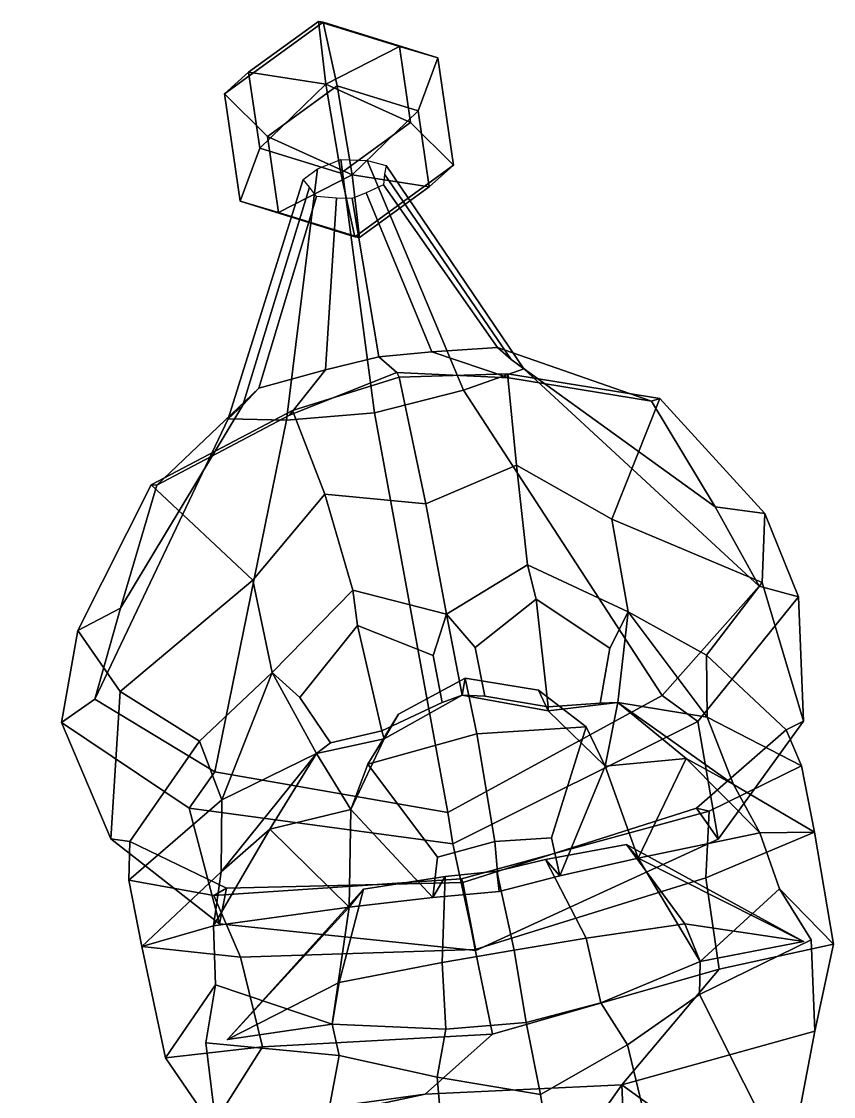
# Model space of a CAD drawing. Extents: x -152 to 137, y -213 to 355.
# Drawn here: x -84.1 to 60.2, y 163.6 to 354.7 of the extents above; entities that cross this region are included whole.
import ezdxf

# ---------------------------------------------------------------- set-up
doc = ezdxf.new("R2010")
doc.units = 0

msp = doc.modelspace()

# ---------------------------------------------------------------- linework, layer by layer
for p in [(54.844517, 191.165833, 48.962585), (-47.550278, 173.742249, 54.356091)]:
    msp.add_point(p)
for points in [[(-43.769539, 345.640961, -49.804871), (-48.061405, 341.784668, -35.040688), (-30.510862, 354.549225, -31.742382), (-31.359451, 354.666901, -47.472595)], [(-40.435551, 334.228271, -23.377949), (-28.025465, 343.254242, -21.04567), (-30.510862, 354.549225, -31.742382), (-48.061405, 341.784668, -35.040688)], [(-30.074148, 343.53833, -59.021774), (-43.769539, 345.640961, -49.804871), (-31.359451, 354.666901, -47.472595)], [(-16.97352, 350.200592, -51.216316), (-31.359451, 354.666901, -47.472595), (-30.510862, 354.549225, -31.742382), (-10.166118, 348.232971, -37.036774)], [(-30.074148, 343.53833, -59.021774), (-31.359451, 354.666901, -47.472595), (-16.97352, 350.200592, -51.216316)], [(-13.639529, 338.787933, -24.789392), (-10.166118, 348.232971, -37.036774), (-30.510862, 354.549225, -31.742382), (-28.025465, 343.254242, -21.04567)], [(-14.997722, 336.708435, -57.292267), (-30.074148, 343.53833, -59.021774), (-16.97352, 350.200592, -51.216316)], [(-7.371908, 329.1521, -45.629498), (-14.997722, 336.708435, -57.292267), (-16.97352, 350.200592, -51.216316), (-10.166118, 348.232971, -37.036774)], [(-7.371908, 329.1521, -45.629498), (-10.166118, 348.232971, -37.036774), (-13.639529, 338.787933, -24.789392), (-11.663732, 325.295776, -30.865341)], [(-45.267197, 322.703796, -43.633411), (-48.061405, 341.784668, -35.040688), (-43.769539, 345.640961, -49.804871), (-41.793739, 332.148804, -55.880821)], [(-41.793739, 332.148804, -55.880821), (-43.769539, 345.640961, -49.804871), (-30.074148, 343.53833, -59.021774)], [(-27.407848, 327.682526, -59.624519), (-41.793739, 332.148804, -55.880821), (-30.074148, 343.53833, -59.021774)], [(-25.359165, 327.398376, -21.648445), (-28.025465, 343.254242, -21.04567), (-40.435551, 334.228271, -23.377949)], [(-27.407848, 327.682526, -59.624519), (-30.074148, 343.53833, -59.021774), (-14.997722, 336.708435, -57.292267)], [(-25.359165, 327.398376, -21.648445), (-13.639529, 338.787933, -24.789392), (-28.025465, 343.254242, -21.04567)], [(-45.267197, 322.703796, -43.633411), (-38.459751, 320.736145, -29.453897), (-40.435551, 334.228271, -23.377949), (-48.061405, 341.784668, -35.040688)], [(-11.663732, 325.295776, -30.865341), (-13.639529, 338.787933, -24.789392), (-25.359165, 327.398376, -21.648445)], [(-24.922455, 316.387573, -48.927792), (-27.407848, 327.682526, -59.624519), (-14.997722, 336.708435, -57.292267), (-7.371908, 329.1521, -45.629498)], [(-38.459751, 320.736145, -29.453897), (-25.359165, 327.398376, -21.648445), (-40.435551, 334.228271, -23.377949)], [(-24.922455, 316.387573, -48.927792), (-45.267197, 322.703796, -43.633411), (-41.793739, 332.148804, -55.880821), (-27.407848, 327.682526, -59.624519)], [(-31.502594, 328.465668, -48.410187), (-27.374453, 330.15918, -50.797066), (-21.392214, 285.109314, -83.757599), (-37.006886, 283.792938, -76.488297)], [(-22.697882, 329.963867, -48.873962), (-5.561489, 289.143707, -78.144638), (-21.392214, 285.109314, -83.757599), (-27.374453, 330.15918, -50.797066)], [(-24.922455, 316.387573, -48.927792), (-7.371908, 329.1521, -45.629498), (-11.663732, 325.295776, -30.865341), (-24.07386, 316.269867, -33.197594)], [(-19.336412, 329.064789, -45.830784), (5.15043, 292.956512, -69.139465), (-5.561489, 289.143707, -78.144638), (-22.697882, 329.963867, -48.873962)], [(-19.596045, 327.515686, -42.522835), (2.9001, 294.609375, -59.231499), (5.15043, 292.956512, -69.139465), (-19.336412, 329.064789, -45.830784)], [(-34.050003, 326.561096, -45.055767), (-31.502594, 328.465668, -48.410187), (-37.006886, 283.792938, -76.488297), (-47.398117, 284.014801, -66.371544)], [(-24.07386, 316.269867, -33.197594), (-25.359165, 327.398376, -21.648445), (-38.459751, 320.736145, -29.453897)], [(-24.07386, 316.269867, -33.197594), (-11.663732, 325.295776, -30.865341), (-25.359165, 327.398376, -21.648445)], [(-19.818235, 325.612213, -38.427204), (0.466335, 296.719025, -46.967278), (2.9001, 294.609375, -59.231499), (-19.596045, 327.515686, -42.522835)], [(-32.957596, 325.242065, -41.819035), (-34.050003, 326.561096, -45.055767), (-47.398117, 284.014801, -66.371544), (-44.819733, 286.489319, -56.717922)], [(-31.703005, 323.589874, -37.801189), (-32.957596, 325.242065, -41.819035), (-44.819733, 286.489319, -56.717922), (-41.979267, 289.496429, -44.731514)], [(-22.856344, 324.189423, -36.28437), (-11.180409, 295.962524, -40.461578), (0.466335, 296.719025, -46.967278), (-19.818235, 325.612213, -38.427204)], [(-28.163647, 323.286316, -36.004814), (-31.703005, 323.589874, -37.801189), (-41.979267, 289.496429, -44.731514), (-30.135063, 292.737183, -39.463165)], [(-25.363731, 323.234131, -34.995132), (-28.163647, 323.286316, -36.004814), (-30.135063, 292.737183, -39.463165), (-20.600117, 295.074738, -36.526714)], [(-25.363731, 323.234131, -34.995132), (-20.600117, 295.074738, -36.526714), (-11.180409, 295.962524, -40.461578), (-22.856344, 324.189423, -36.28437)], [(-24.922455, 316.387573, -48.927792), (-24.07386, 316.269867, -33.197594), (-38.459751, 320.736145, -29.453897), (-45.267197, 322.703796, -43.633411)], [(27.831972, 287.203247, -4.008391), (0.466335, 296.719025, -46.967278), (-11.180409, 295.962524, -40.461578), (2.468953, 291.331512, 7.213248)], [(39.165588, 268.391174, -23.948088), (2.9001, 294.609375, -59.231499), (0.466335, 296.719025, -46.967278), (27.831972, 287.203247, -4.008391)], [(-17.421049, 292.294678, 14.306591), (-20.600117, 295.074738, -36.526714), (-30.135063, 292.737183, -39.463165), (-36.494259, 284.701508, 9.265581)], [(-17.421049, 292.294678, 14.306591), (2.468953, 291.331512, 7.213248), (-11.180409, 295.962524, -40.461578), (-20.600117, 295.074738, -36.526714)], [(46.987862, 254.322174, -41.800564), (5.15043, 292.956512, -69.139465), (2.9001, 294.609375, -59.231499), (39.165588, 268.391174, -23.948088)], [(-60.081345, 272.243835, 0.62232), (-36.494259, 284.701508, 9.265581), (-30.135063, 292.737183, -39.463165), (-41.979267, 289.496429, -44.731514)], [(29.713943, 234.841431, -54.948166), (-5.561489, 289.143707, -78.144638), (5.15043, 292.956512, -69.139465), (46.987862, 254.322174, -41.800564)], [(-17.028214, 291.477814, 19.125713), (-17.421049, 292.294678, 14.306591), (-36.494259, 284.701508, 9.265581), (-35.96328, 285.548157, 14.586361)], [(-12.266265, 268.908569, 36.621063), (-17.028214, 291.477814, 19.125713), (-35.96328, 285.548157, 14.586361), (-30.250608, 270.650513, 29.465721)], [(-17.028214, 291.477814, 19.125713), (2.234648, 292.047943, 12.574338), (2.468953, 291.331512, 7.213248), (-17.421049, 292.294678, 14.306591)], [(-12.266265, 268.908569, 36.621063), (3.836644, 275.802307, 28.169743), (2.234648, 292.047943, 12.574338), (-17.028214, 291.477814, 19.125713)], [(3.836644, 275.802307, 28.169743), (20.793957, 266.211304, 21.97496), (29.288532, 287.686523, 1.248348), (2.234648, 292.047943, 12.574338)], [(2.234648, 292.047943, 12.574338), (29.288532, 287.686523, 1.248348), (27.831972, 287.203247, -4.008391), (2.468953, 291.331512, 7.213248)], [(-66.548592, 250.402771, -18.379742), (-60.081345, 272.243835, 0.62232), (-41.979267, 289.496429, -44.731514), (-44.819733, 286.489319, -56.717922)], [(-8.360684, 214.083038, -66.34478), (-21.392214, 285.109314, -83.757599), (-5.561489, 289.143707, -78.144638), (29.713943, 234.841431, -54.948166)], [(20.793957, 266.211304, 21.97496), (47.480648, 254.982422, 8.608414), (47.95356, 267.193634, -21.007469), (29.288532, 287.686523, 1.248348)], [(29.288532, 287.686523, 1.248348), (47.95356, 267.193634, -21.007469), (39.165588, 268.391174, -23.948088), (27.831972, 287.203247, -4.008391)], [(-71.071869, 234.233032, -35.581932), (-66.548592, 250.402771, -18.379742), (-44.819733, 286.489319, -56.717922), (-47.398117, 284.014801, -66.371544)], [(-30.250608, 270.650513, 29.465721), (-35.96328, 285.548157, 14.586361), (-61.070984, 272.310883, 6.007909), (-43.040295, 255.349213, 25.337334)], [(-35.96328, 285.548157, 14.586361), (-36.494259, 284.701508, 9.265581), (-60.081345, 272.243835, 0.62232), (-61.070984, 272.310883, 6.007909)], [(-8.360684, 214.083038, -66.34478), (-49.777054, 221.315155, -50.761089), (-37.006886, 283.792938, -76.488297), (-21.392214, 285.109314, -83.757599)], [(-49.777054, 221.315155, -50.761089), (-71.071869, 234.233032, -35.581932), (-47.398117, 284.014801, -66.371544), (-37.006886, 283.792938, -76.488297)], [(-12.266265, 268.908569, 36.621063), (-8.578727, 249.340485, 43.414059), (5.775305, 258.109375, 38.068474), (3.836644, 275.802307, 28.169743)], [(3.836644, 275.802307, 28.169743), (5.775305, 258.109375, 38.068474), (23.653845, 249.737305, 28.695112), (20.793957, 266.211304, 21.97496)], [(-43.040295, 255.349213, 25.337334), (-61.070984, 272.310883, 6.007909), (-74.100769, 246.424774, -14.578429), (-66.604996, 235.569519, 14.617716)], [(-61.070984, 272.310883, 6.007909), (-60.081345, 272.243835, 0.62232), (-66.548592, 250.402771, -18.379742), (-74.100769, 246.424774, -14.578429)], [(-30.250608, 270.650513, 29.465721), (-43.040295, 255.349213, 25.337334), (-39.604057, 238.973267, 32.027134), (-25.230494, 253.589905, 39.407734)], [(-12.266265, 268.908569, 36.621063), (-30.250608, 270.650513, 29.465721), (-25.230494, 253.589905, 39.407734), (-8.578727, 249.340485, 43.414059)], [(47.95356, 267.193634, -21.007469), (53.973026, 252.380493, -41.854362), (46.987862, 254.322174, -41.800564), (39.165588, 268.391174, -23.948088)], [(37.611126, 242.064789, 14.103455), (47.480648, 254.982422, 8.608414), (20.793957, 266.211304, 21.97496), (23.653845, 249.737305, 28.695112)], [(47.480648, 254.982422, 8.608414), (54.840431, 230.321777, -19.525066), (53.973026, 252.380493, -41.854362), (47.95356, 267.193634, -21.007469)], [(7.343705, 251.981628, 38.274384), (5.775305, 258.109375, 38.068474), (-8.578727, 249.340485, 43.414059), (-3.486114, 243.399292, 43.032433)], [(7.343705, 251.981628, 38.274384), (20.40307, 243.290588, 28.279381), (23.653845, 249.737305, 28.695112), (5.775305, 258.109375, 38.068474)], [(-52.520485, 226.727905, 18.851013), (-39.604057, 238.973267, 32.027134), (-43.040295, 255.349213, 25.337334), (-66.604996, 235.569519, 14.617716)], [(53.973026, 252.380493, -41.854362), (36.0714, 230.242371, -55.724121), (29.713943, 234.841431, -54.948166), (46.987862, 254.322174, -41.800564)], [(47.480648, 254.982422, 8.608414), (37.611126, 242.064789, 14.103455), (51.731438, 228.77124, -19.814951), (54.840431, 230.321777, -19.525066)], [(-24.398085, 247.314392, 39.929596), (-25.230494, 253.589905, 39.407734), (-39.604057, 238.973267, 32.027134), (-34.682632, 234.541565, 33.608364)], [(-24.398085, 247.314392, 39.929596), (-10.97031, 241.956726, 43.290226), (-8.578727, 249.340485, 43.414059), (-25.230494, 253.589905, 39.407734)], [(54.840431, 230.321777, -19.525066), (39.672478, 209.337677, -37.625195), (36.0714, 230.242371, -55.724121), (53.973026, 252.380493, -41.854362)], [(-74.100769, 246.424774, -14.578429), (-66.548592, 250.402771, -18.379742), (-71.071869, 234.233032, -35.581932), (-76.992416, 230.095306, -34.955944)], [(-3.486114, 243.399292, 43.032433), (-1.819323, 234.768646, 46.795101), (9.451028, 232.838165, 41.83585), (7.343705, 251.981628, 38.274384)], [(9.451028, 232.838165, 41.83585), (18.690495, 233.517792, 35.044434), (20.40307, 243.290588, 28.279381), (7.343705, 251.981628, 38.274384)], [(-9.371447, 233.631836, 46.750942), (-5.798559, 234.947266, 49.698154), (-8.578727, 249.340485, 43.414059), (-10.97031, 241.956726, 43.290226)], [(-1.819323, 234.768646, 46.795101), (-3.486114, 243.399292, 43.032433), (-8.578727, 249.340485, 43.414059), (-5.798559, 234.947266, 49.698154)], [(18.690495, 233.517792, 35.044434), (21.872736, 233.643463, 37.963882), (23.653845, 249.737305, 28.695112), (20.40307, 243.290588, 28.279381)], [(21.872736, 233.643463, 37.963882), (37.693695, 230.996948, 17.958523), (23.653845, 249.737305, 28.695112)], [(37.693695, 230.996948, 17.958523), (37.611126, 242.064789, 14.103455), (23.653845, 249.737305, 28.695112)], [(-20.094221, 228.591278, 43.810196), (-24.398085, 247.314392, 39.929596), (-34.682632, 234.541565, 33.608364), (-29.206739, 226.441681, 39.144985)], [(-10.97031, 241.956726, 43.290226), (-24.398085, 247.314392, 39.929596), (-20.094221, 228.591278, 43.810196), (-9.371447, 233.631836, 46.750942)], [(-66.604996, 235.569519, 14.617716), (-74.100769, 246.424774, -14.578429), (-76.992416, 230.095306, -34.955944), (-68.25029, 209.376556, -13.041434)], [(37.611126, 242.064789, 14.103455), (37.693695, 230.996948, 17.958523), (54.485336, 222.359497, -17.25601), (51.731438, 228.77124, -19.814951)], [(-48.553551, 216.321045, 22.501478), (-39.604057, 238.973267, 32.027134), (-52.520485, 226.727905, 18.851013)], [(-31.677443, 224.531311, 40.784565), (-39.604057, 238.973267, 32.027134), (-48.553551, 216.321045, 22.501478)], [(-29.206739, 226.441681, 39.144985), (-34.682632, 234.541565, 33.608364), (-39.604057, 238.973267, 32.027134), (-31.677443, 224.531311, 40.784565)], [(-3.228768, 228.050293, 71.222084), (-5.301061, 237.942505, 63.836555), (-17.126068, 231.558167, 62.131687), (-22.590834, 222.672241, 66.135735)], [(-5.301061, 237.942505, 63.836555), (-5.798559, 234.947266, 49.698154), (-19.678305, 227.18927, 46.542824), (-17.126068, 231.558167, 62.131687)], [(-5.301061, 237.942505, 63.836555), (7.728449, 235.787476, 60.82251), (9.464327, 232.148193, 45.007774), (-5.798559, 234.947266, 49.698154)], [(-3.228768, 228.050293, 71.222084), (16.197018, 229.2724, 64.092636), (7.728449, 235.787476, 60.82251), (-5.301061, 237.942505, 63.836555)], [(-66.604996, 235.569519, 14.617716), (-68.25029, 209.376556, -13.041434), (-64.850655, 208.933533, -13.67415), (-52.520485, 226.727905, 18.851013)], [(16.197018, 229.2724, 64.092636), (19.586237, 222.281006, 47.98291), (9.464327, 232.148193, 45.007774), (7.728449, 235.787476, 60.82251)], [(-76.992416, 230.095306, -34.955944), (-71.071869, 234.233032, -35.581932), (-49.777054, 221.315155, -50.761089), (-54.305683, 214.863708, -50.963634)], [(-20.094221, 228.591278, 43.810196), (-19.678305, 227.18927, 46.542824), (-5.798559, 234.947266, 49.698154), (-9.371447, 233.631836, 46.750942)], [(36.0714, 230.242371, -55.724121), (-7.48538, 208.507629, -67.73848), (-8.360684, 214.083038, -66.34478), (29.713943, 234.841431, -54.948166)], [(9.451028, 232.838165, 41.83585), (-1.819323, 234.768646, 46.795101), (-5.798559, 234.947266, 49.698154), (9.464327, 232.148193, 45.007774)], [(9.451028, 232.838165, 41.83585), (9.464327, 232.148193, 45.007774), (21.872736, 233.643463, 37.963882), (18.690495, 233.517792, 35.044434)], [(19.586237, 222.281006, 47.98291), (21.872736, 233.643463, 37.963882), (9.464327, 232.148193, 45.007774)], [(34.018147, 223.690643, 44.370064), (21.872736, 233.643463, 37.963882), (19.586237, 222.281006, 47.98291)], [(34.018147, 223.690643, 44.370064), (42.394787, 219.04187, 21.500982), (21.872736, 233.643463, 37.963882)], [(42.394787, 219.04187, 21.500982), (37.693695, 230.996948, 17.958523), (21.872736, 233.643463, 37.963882)], [(-22.590834, 222.672241, 66.135735), (-17.126068, 231.558167, 62.131687), (-19.678305, 227.18927, 46.542824), (-25.619108, 214.588806, 50.36404)], [(-68.25029, 209.376556, -13.041434), (-76.992416, 230.095306, -34.955944), (-54.305683, 214.863708, -50.963634), (-48.9417, 194.259003, -32.957565)], [(39.672478, 209.337677, -37.625195), (-3.362287, 189.536652, -50.747513), (-7.48538, 208.507629, -67.73848), (36.0714, 230.242371, -55.724121)], [(54.840431, 230.321777, -19.525066), (51.731438, 228.77124, -19.814951), (35.846291, 214.842834, -42.610477), (39.672478, 209.337677, -37.625195)], [(37.693695, 230.996948, 17.958523), (42.394787, 219.04187, 21.500982), (56.82056, 210.598938, -11.33456), (54.485336, 222.359497, -17.25601)], [(-20.094221, 228.591278, 43.810196), (-29.206739, 226.441681, 39.144985), (-31.677443, 224.531311, 40.784565), (-19.678305, 227.18927, 46.542824)], [(0.006947, 208.906982, 70.809586), (-3.228768, 228.050293, 71.222084), (-22.590834, 222.672241, 66.135735), (-10.200148, 206.129578, 66.194473)], [(0.006947, 208.906982, 70.809586), (10.031145, 209.572144, 65.128815), (16.197018, 229.2724, 64.092636), (-3.228768, 228.050293, 71.222084)], [(10.031145, 209.572144, 65.128815), (11.531884, 202.801605, 53.752422), (19.586237, 222.281006, 47.98291), (16.197018, 229.2724, 64.092636)], [(54.485336, 222.359497, -17.25601), (38.105515, 214.333435, -45.955772), (35.846291, 214.842834, -42.610477), (51.731438, 228.77124, -19.814951)], [(-52.520485, 226.727905, 18.851013), (-64.850655, 208.933533, -13.67415), (-65.058945, 202.017731, -10.959179), (-48.553551, 216.321045, 22.501478)], [(-25.619108, 214.588806, 50.36404), (-19.678305, 227.18927, 46.542824), (-31.677443, 224.531311, 40.784565)], [(-48.660324, 203.547852, 26.297184), (-31.677443, 224.531311, 40.784565), (-48.553551, 216.321045, 22.501478)], [(-39.997227, 211.09613, 48.268723), (-31.677443, 224.531311, 40.784565), (-48.660324, 203.547852, 26.297184)], [(-39.997227, 211.09613, 48.268723), (-25.619108, 214.588806, 50.36404), (-31.677443, 224.531311, 40.784565)], [(25.472816, 205.970795, 46.5919), (34.018147, 223.690643, 44.370064), (19.586237, 222.281006, 47.98291)], [(25.472816, 205.970795, 46.5919), (47.083427, 210.434387, 23.582603), (34.018147, 223.690643, 44.370064)], [(47.083427, 210.434387, 23.582603), (42.394787, 219.04187, 21.500982), (34.018147, 223.690643, 44.370064)], [(-10.200148, 206.129578, 66.194473), (-22.590834, 222.672241, 66.135735), (-25.619108, 214.588806, 50.36404), (-11.04565, 198.959778, 54.941662)], [(11.531884, 202.801605, 53.752422), (25.472816, 205.970795, 46.5919), (19.586237, 222.281006, 47.98291)], [(56.82056, 210.598938, -11.33456), (37.454552, 202.434082, -43.825497), (38.105515, 214.333435, -45.955772), (54.485336, 222.359497, -17.25601)], [(-54.305683, 214.863708, -50.963634), (-49.777054, 221.315155, -50.761089), (-8.360684, 214.083038, -66.34478), (-7.48538, 208.507629, -67.73848)], [(42.394787, 219.04187, 21.500982), (47.083427, 210.434387, 23.582603), (56.82056, 210.598938, -11.33456)], [(-48.553551, 216.321045, 22.501478), (-65.058945, 202.017731, -10.959179), (-62.766609, 190.249847, -5.03547), (-48.660324, 203.547852, 26.297184)], [(-48.9417, 194.259003, -32.957565), (-54.305683, 214.863708, -50.963634), (-7.48538, 208.507629, -67.73848), (-3.362287, 189.536652, -50.747513)], [(-25.905638, 197.22818, 49.298187), (-25.619108, 214.588806, 50.36404), (-39.997227, 211.09613, 48.268723)], [(-11.04565, 198.959778, 54.941662), (-25.619108, 214.588806, 50.36404), (-25.905638, 197.22818, 49.298187)], [(38.105515, 214.333435, -45.955772), (-5.919043, 202.311584, -58.017902), (-5.714478, 201.649048, -56.274708), (35.846291, 214.842834, -42.610477)], [(37.454552, 202.434082, -43.825497), (-3.485638, 189.692932, -52.584141), (-5.919043, 202.311584, -58.017902), (38.105515, 214.333435, -45.955772)], [(39.672478, 209.337677, -37.625195), (35.846291, 214.842834, -42.610477), (-5.714478, 201.649048, -56.274708), (-3.362287, 189.536652, -50.747513)], [(-50.008801, 193.913086, 28.696802), (-39.997227, 211.09613, 48.268723), (-48.660324, 203.547852, 26.297184)], [(-25.905638, 197.22818, 49.298187), (-39.997227, 211.09613, 48.268723), (-50.008801, 193.913086, 28.696802)], [(50.581028, 200.476929, 26.852018), (47.083427, 210.434387, 23.582603), (25.472816, 205.970795, 46.5919), (36.473587, 187.560059, 58.895699)], [(60.170872, 190.657532, -3.735192), (39.828556, 186.245056, -35.767052), (37.454552, 202.434082, -43.825497), (56.82056, 210.598938, -11.33456)], [(50.581028, 200.476929, 26.852018), (60.170872, 190.657532, -3.735192), (56.82056, 210.598938, -11.33456), (47.083427, 210.434387, 23.582603)], [(-68.25029, 209.376556, -13.041434), (-48.9417, 194.259003, -32.957565), (-47.675785, 200.630615, -38.211067), (-64.850655, 208.933533, -13.67415)], [(-65.058945, 202.017731, -10.959179), (-64.850655, 208.933533, -13.67415), (-47.675785, 200.630615, -38.211067), (-49.969608, 199.346466, -41.316536)], [(0.006947, 208.906982, 70.809586), (-10.200148, 206.129578, 66.194473), (-11.04565, 198.959778, 54.941662), (0.731926, 200.009705, 60.813271)], [(0.006947, 208.906982, 70.809586), (0.731926, 200.009705, 60.813271), (11.531884, 202.801605, 53.752422), (10.031145, 209.572144, 65.128815)], [(8.968815, 205.704102, 61.45269), (16.196451, 191.75592, 77.227211), (33.743538, 194.304932, 67.364815), (23.392427, 208.378296, 60.502296)], [(23.392427, 208.378296, 60.502296), (25.472816, 205.970795, 46.5919), (11.531884, 202.801605, 53.752422), (8.968815, 205.704102, 61.45269)], [(33.743538, 194.304932, 67.364815), (54.844517, 191.165833, 48.962585), (23.392427, 208.378296, 60.502296)], [(23.392427, 208.378296, 60.502296), (54.844517, 191.165833, 48.962585), (25.472816, 205.970795, 46.5919)], [(16.196451, 191.75592, 77.227211), (8.968815, 205.704102, 61.45269), (0.32669, 203.674255, 64.958267), (3.442467, 189.590454, 78.613258)], [(0.32669, 203.674255, 64.958267), (8.968815, 205.704102, 61.45269), (11.531884, 202.801605, 53.752422), (0.731926, 200.009705, 60.813271)], [(54.844517, 191.165833, 48.962585), (36.473587, 187.560059, 58.895699), (25.472816, 205.970795, 46.5919)], [(-48.660324, 203.547852, 26.297184), (-62.766609, 190.249847, -5.03547), (-50.008801, 193.913086, 28.696802)], [(-8.811381, 202.678619, 62.389236), (-23.326982, 200.428467, 62.963181), (-27.698534, 183.849915, 70.601189), (-9.382883, 187.40332, 78.574562)], [(-23.326982, 200.428467, 62.963181), (-8.811381, 202.678619, 62.389236), (-11.04565, 198.959778, 54.941662), (-25.905638, 197.22818, 49.298187)], [(0.32669, 203.674255, 64.958267), (0.731926, 200.009705, 60.813271), (-11.04565, 198.959778, 54.941662), (-8.811381, 202.678619, 62.389236)], [(-9.382883, 187.40332, 78.574562), (3.442467, 189.590454, 78.613258), (0.32669, 203.674255, 64.958267), (-8.811381, 202.678619, 62.389236)], [(-62.766609, 190.249847, -5.03547), (-65.058945, 202.017731, -10.959179), (-49.969608, 199.346466, -41.316536), (-45.216091, 188.36676, -39.470932)], [(-49.969608, 199.346466, -41.316536), (-47.675785, 200.630615, -38.211067), (-5.714478, 201.649048, -56.274708), (-5.919043, 202.311584, -58.017902)], [(-45.216091, 188.36676, -39.470932), (-49.969608, 199.346466, -41.316536), (-5.919043, 202.311584, -58.017902), (-3.485638, 189.692932, -52.584141)], [(-48.9417, 194.259003, -32.957565), (-3.362287, 189.536652, -50.747513), (-5.714478, 201.649048, -56.274708), (-47.675785, 200.630615, -38.211067)], [(39.828556, 186.245056, -35.767052), (-0.441262, 174.676544, -43.297195), (-3.485638, 189.692932, -52.584141), (37.454552, 202.434082, -43.825497)], [(-27.698534, 183.849915, 70.601189), (-23.326982, 200.428467, 62.963181), (-47.550278, 173.742249, 54.356091)], [(-23.326982, 200.428467, 62.963181), (-25.905638, 197.22818, 49.298187), (-47.550278, 173.742249, 54.356091)], [(50.581028, 200.476929, 26.852018), (36.473587, 187.560059, 58.895699), (36.36599, 181.750946, 51.260868), (56.220848, 191.450195, 32.964954)], [(56.853523, 175.189636, 5.35441), (60.170872, 190.657532, -3.735192), (50.581028, 200.476929, 26.852018), (56.220848, 191.450195, 32.964954)], [(-49.67292, 183.417603, 32.132759), (-28.900581, 176.435913, 62.339195), (-25.905638, 197.22818, 49.298187), (-50.008801, 193.913086, 28.696802)], [(-47.550278, 173.742249, 54.356091), (-25.905638, 197.22818, 49.298187), (-28.900581, 176.435913, 62.339195)], [(-49.67292, 183.417603, 32.132759), (-50.008801, 193.913086, 28.696802), (-62.766609, 190.249847, -5.03547), (-58.557117, 170.454681, 2.518643)], [(16.196451, 191.75592, 77.227211), (18.813297, 180.249023, 70.41983), (36.473587, 187.560059, 58.895699), (33.743538, 194.304932, 67.364815)], [(36.473587, 187.560059, 58.895699), (54.844517, 191.165833, 48.962585), (33.743538, 194.304932, 67.364815)], [(3.442467, 189.590454, 78.613258), (5.557804, 176.732666, 77.235832), (18.813297, 180.249023, 70.41983), (16.196451, 191.75592, 77.227211)], [(36.36599, 181.750946, 51.260868), (52.130814, 150.348328, 29.787294), (56.853523, 175.189636, 5.35441), (56.220848, 191.450195, 32.964954)], [(-58.557117, 170.454681, 2.518643), (-62.766609, 190.249847, -5.03547), (-45.216091, 188.36676, -39.470932), (-41.281219, 172.443359, -31.494701)], [(-41.281219, 172.443359, -31.494701), (-45.216091, 188.36676, -39.470932), (-3.485638, 189.692932, -52.584141), (-0.441262, 174.676544, -43.297195)], [(3.442467, 189.590454, 78.613258), (-9.382883, 187.40332, 78.574562), (-8.738246, 175.560852, 71.871063), (5.557804, 176.732666, 77.235832)], [(56.853523, 175.189636, 5.35441), (22.530575, 165.661621, 0.23587), (39.828556, 186.245056, -35.767052), (60.170872, 190.657532, -3.735192)], [(-9.382883, 187.40332, 78.574562), (-27.698534, 183.849915, 70.601189), (-28.900581, 176.435913, 62.339195), (-8.738246, 175.560852, 71.871063)], [(23.551144, 172.780945, 74.875305), (36.36599, 181.750946, 51.260868), (36.473587, 187.560059, 58.895699), (18.813297, 180.249023, 70.41983)], [(22.530575, 165.661621, 0.23587), (-12.39072, 163.986176, -16.901499), (-0.441262, 174.676544, -43.297195), (39.828556, 186.245056, -35.767052)], [(-28.900581, 176.435913, 62.339195), (-27.698534, 183.849915, 70.601189), (-47.550278, 173.742249, 54.356091)], [(-49.413517, 157.107117, 10.951882), (-51.364155, 173.143433, 38.631847), (-49.67292, 183.417603, 32.132759), (-58.557117, 170.454681, 2.518643)], [(-49.67292, 183.417603, 32.132759), (-51.364155, 173.143433, 38.631847), (-27.663013, 170.855713, 54.633507), (-28.900581, 176.435913, 62.339195)], [(33.523499, 131.341675, 68.909218), (52.130814, 150.348328, 29.787294), (36.36599, 181.750946, 51.260868), (23.551144, 172.780945, 74.875305)], [(8.105914, 163.937561, 84.277039), (23.551144, 172.780945, 74.875305), (18.813297, 180.249023, 70.41983), (5.557804, 176.732666, 77.235832)], [(-10.266356, 167.02655, 76.656601), (-8.738246, 175.560852, 71.871063), (-28.900581, 176.435913, 62.339195), (-27.663013, 170.855713, 54.633507)], [(8.105914, 163.937561, 84.277039), (5.557804, 176.732666, 77.235832), (-8.738246, 175.560852, 71.871063), (-10.266356, 167.02655, 76.656601)], [(-51.937607, 155.555298, 0.538754), (-41.281219, 172.443359, -31.494701), (-0.441262, 174.676544, -43.297195), (-12.39072, 163.986176, -16.901499)], [(52.130814, 150.348328, 29.787294), (14.306544, 153.945526, 22.810211), (22.530575, 165.661621, 0.23587), (56.853523, 175.189636, 5.35441)], [(-49.413517, 157.107117, 10.951882), (-58.557117, 170.454681, 2.518643), (-41.281219, 172.443359, -31.494701), (-51.937607, 155.555298, 0.538754)], [(-27.663013, 170.855713, 54.633507), (-51.364155, 173.143433, 38.631847), (-49.413517, 157.107117, 10.951882), (-34.292454, 135.642456, 34.339523)], [(15.674075, 117.117493, 76.706055), (33.523499, 131.341675, 68.909218), (23.551144, 172.780945, 74.875305), (8.105914, 163.937561, 84.277039)], [(-6.565537, 124.520081, 71.020851), (-10.266356, 167.02655, 76.656601), (-27.663013, 170.855713, 54.633507), (-34.292454, 135.642456, 34.339523)], [(15.674075, 117.117493, 76.706055), (8.105914, 163.937561, 84.277039), (-10.266356, 167.02655, 76.656601), (-6.565537, 124.520081, 71.020851)], [(-12.39072, 163.986176, -16.901499), (22.530575, 165.661621, 0.23587), (41.976154, 151.591919, -23.595238), (-25.376297, 162.254944, -22.568611)], [(23.619978, 141.449341, 33.653625), (22.530575, 165.661621, 0.23587), (14.306544, 153.945526, 22.810211)], [(41.976154, 151.591919, -23.595238), (22.530575, 165.661621, 0.23587), (23.619978, 141.449341, 33.653625)], [(-25.376297, 162.254944, -22.568611), (-84.12928, 140.202606, -23.534355), (-51.937607, 155.555298, 0.538754), (-12.39072, 163.986176, -16.901499)]]:
    msp.add_3dface(points)

doc.saveas('drawing.dxf')
